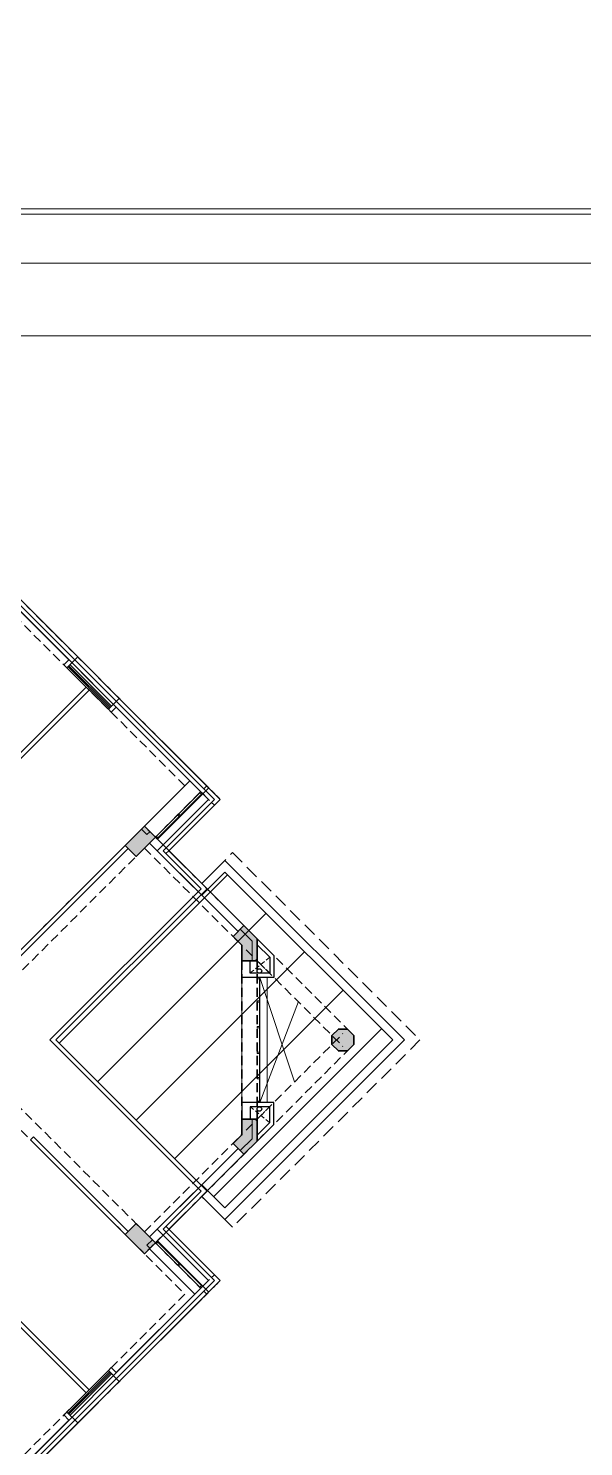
# Model space of a CAD drawing. Header units: inches. Extents: x 5542223 to 12533222, y 497239 to 5189502.
# Drawn here: x 7170530 to 7185816, y 2072451 to 2111526 of the extents above; entities that cross this region are included whole.
import ezdxf

# ---------------------------------------------------------------- set-up
doc = ezdxf.new("R2010")
doc.units = ezdxf.units.IN
doc.header["$MEASUREMENT"] = 0
doc.linetypes.add('HIDDEN', pattern=[0.375, 0.25, -0.125])
doc.linetypes.add('HIDDENX2', pattern=[0.75, 0.5, -0.25])
doc.layers.get('0').update_dxf_attribs({"color": 1})
for name, color, linetype, lineweight in [('beam_primary', 7, 'HIDDENX2', 35), ('Column', 7, 'Continuous', 35), ('ELE', 7, 'Continuous', 13), ('Glass', 251, 'Continuous', 20), ('GLAZING', 7, 'Continuous', 13), ('Level', 7, 'Continuous', 5), ('Parapet', 253, 'Continuous', 9), ('PAVEMENT', 7, 'Continuous', 15), ('PROJECTION', 7, 'HIDDEN', 18), ('Ramp', 7, 'Continuous', 13), ('Road', 7, 'Continuous', 15), ('Road_CStone', 8, 'Continuous', 15), ('TH3', 7, 'Continuous', 13), ('WALL', 7, 'Continuous', 30), ('WIN', 7, 'Continuous', 20)]:
    doc.layers.add(name, color=color, linetype=linetype, lineweight=lineweight)
doc.layers.add('BlkTAdmin', color=7, linetype='Continuous')

# ---------------------------------------------------------------- blocks, each defined once
blk = doc.blocks.new('COLUMN 750X425')
at = {"layer": 'beam_primary'}
blk.add_hatch(color=256, dxfattribs=at).paths.add_polyline_path([(-635, 212.5), (115, 212.5), (115, -212.5), (-635, -212.5)])
at = {"layer": 'Column'}
for p, q in [((0, 0), (0, 212.5)), ((115, 0), (0, 0))]:
    blk.add_line(p, q, dxfattribs=at)
blk.add_lwpolyline([(-635, 212.5), (115, 212.5), (115, -212.5), (-635, -212.5)], close=True, dxfattribs=at)
blk = doc.blocks.new('Admin')
at = {"layer": 'Column'}
for points in [[(113381, 2060), (112956, 2060), (112956, 2485), (112716, 2724), (113016, 3025), (113381, 2661)], [(116041, -249), (115865, -425), (115616, -425), (115440, -249), (115440, 0), (115616, 176), (115865, 176), (116041, 0)], [(112956, -2734), (112716, -2973), (113016, -3274), (113381, -2910), (113381, -2307), (112956, -2307)]]:
    blk.add_hatch(color=256, dxfattribs=at).paths.add_polyline_path(points)
at = {"layer": 'beam_primary', "ltscale": 500}
for p, q in [((111992, 6878), (106034, 12835)), ((92031, 12234), (111391, -7127)), ((111391, 6878), (106035, 12234)), ((93745, 11120), (110277, -5412)), ((111391, 6878), (91893, -12621)), ((110578, 5463), (111992, 6878)), ((110277, 5764), (113381, 2661)), ((110277, 5163), (93745, -11369)), ((110277, 5163), (112956, 2485)), ((113080, 2360), (115741, -301)), ((113381, 2661), (116041, 0)), ((112956, 2060), (112956, -2307)), ((113381, 2060), (113381, -2307)), ((113080, -2609), (115741, 52)), ((113381, -2910), (116041, -249)), ((110277, -5412), (112956, -2734)), ((110277, -6013), (113381, -2910)), ((110578, -5712), (111992, -7127)), ((111992, -7127), (106034, -13084)), ((111391, -7127), (106035, -12483))]:
    blk.add_line(p, q, dxfattribs=at)
at = {"layer": 'beam_primary', "ltscale": 300}
for p, q in [((110578, 5463), (110277, 5764)), ((110578, -5712), (110277, -6013))]:
    blk.add_line(p, q, dxfattribs=at)
at = {"layer": 'Column', "ltscale": 0.1}
for points in [[(113381, 2060), (112956, 2060), (112956, 2485), (112716, 2724), (113016, 3025), (113381, 2661)], [(112956, -2734), (112716, -2973), (113016, -3274), (113381, -2910), (113381, -2307), (112956, -2307)]]:
    blk.add_lwpolyline(points, close=True, dxfattribs=at)
at = {"layer": 'Column'}
blk.add_lwpolyline([(116041, -249), (115865, -425), (115616, -425), (115440, -249), (115440, 0), (115616, 176), (115865, 176), (116041, 0)], close=True, dxfattribs=at)
at = {"layer": 'ELE', "ltscale": 0.1}
for points in [[(112916, 2925), (113239, 2602), (113239, 2060)], [(112916, -3174), (113239, -2851), (113239, -2307)]]:
    blk.add_lwpolyline(points, dxfattribs=at)
at = {"layer": 'Glass', "ltscale": 3}
for p, q in [((109341, 9042), (108199, 10184)), ((109315, 9016), (108173, 10158)), ((111874, 6671), (110622, 5419)), ((111884, 6660), (110633, 5409)), ((113443, -1847), (113443, 1600)), ((113443, 1600), (113458, 1600)), ((113458, -1847), (113458, 1600)), ((113458, -1847), (113443, -1847)), ((111874, -6920), (110622, -5668)), ((111884, -6909), (110633, -5658)), ((109315, -9265), (108173, -10407)), ((109341, -9291), (108199, -10433))]:
    blk.add_line(p, q, dxfattribs=at)
at = {"layer": 'GLAZING'}
for points in [[(111847, 6644), (111874, 6671), (111830, 6715), (111803, 6688)], [(111235, 6032), (111261, 6058), (111217, 6102), (111190, 6076)], [(110622, 5419), (110649, 5446), (110604, 5490), (110578, 5463)], [(113381, 1600), (113381, 1562), (113443, 1562), (113443, 1600)], [(113381, 952), (113381, 914), (113443, 914), (113443, 952)], [(113381, 247), (113381, 210), (113443, 210), (113443, 247)], [(113381, -457), (113381, -495), (113443, -495), (113443, -457)], [(113381, -1162), (113381, -1199), (113443, -1199), (113443, -1162)], [(113381, -1810), (113381, -1847), (113443, -1847), (113443, -1810)], [(110622, -5668), (110649, -5695), (110604, -5739), (110578, -5712)], [(111235, -6281), (111261, -6307), (111217, -6351), (111190, -6325)], [(111847, -6893), (111874, -6920), (111830, -6964), (111803, -6937)]]:
    blk.add_lwpolyline(points, close=True, dxfattribs=at)
at = {"layer": 'Level'}
for p, q in [((114412, -1277), (113458, 1600)), ((113458, -1847), (114522, 937))]:
    blk.add_line(p, q, dxfattribs=at)
at = {"layer": 'PROJECTION', "ltscale": 500}
for p, q in [((112202, 6342), (111830, 6715)), ((111992, 6878), (112365, 6505)), ((112202, 6342), (112365, 6505)), ((113726, 2153), (113186, 1716)), ((113726, 1716), (113381, 2060)), ((113186, -1962), (113726, -2401)), ((113726, -1962), (113381, -2307)), ((112202, -6591), (111830, -6964)), ((112202, -6591), (112365, -6754)), ((111992, -7127), (112365, -6754))]:
    blk.add_line(p, q, dxfattribs=at)
at = {"layer": 'PROJECTION', "ltscale": 1500}
blk.add_lwpolyline([(111854, 4187), (112703, 5036), (117863, -124), (112703, -5285), (111854, -4436)], dxfattribs=at)
at = {"layer": 'WALL', "ltscale": 0.5}
for p, q in [((108199, 10346), (105817, 12728)), ((108443, 10427), (105980, 12890)), ((108061, 10208), (108199, 10346)), ((108061, 10208), (108142, 10127)), ((108142, 10127), (108443, 10427)), ((111884, 6661), (108537, 10008)), ((109284, 8985), (109584, 9285)), ((109365, 8904), (109503, 9041)), ((112047, 6823), (109584, 9285)), ((109284, 8985), (109365, 8904)), ((106035, 1521), (110037, 5524)), ((106116, 1440), (109828, 5152)), ((107141, -2877), (110196, -5932)), ((107223, -2796), (109828, -5401)), ((109503, -9290), (111884, -6909)), ((111854, -7264), (109584, -9534)), ((109284, -9234), (109365, -9152)), ((109284, -9234), (109584, -9534)), ((109365, -9152), (109503, -9290)), ((108061, -10457), (108142, -10376)), ((108061, -10457), (108199, -10595)), ((108142, -10376), (108443, -10676)), ((108199, -10595), (105817, -12976)), ((108443, -10676), (105980, -13139))]:
    blk.add_line(p, q, dxfattribs=at)
at = {"layer": 'WALL', "ltscale": 0.6}
for p, q in [((108672, 9596), (104341, 5265)), ((108754, 9515), (104423, 5184)), ((110415, 5301), (112854, 2862)), ((110578, 5464), (113300, 2741)), ((108672, -9845), (103316, -4489)), ((108754, -9764), (103397, -4408))]:
    blk.add_line(p, q, dxfattribs=at)
at = {"layer": 'WALL'}
for p, q in [((111884, 6661), (112047, 6823)), ((116041, 0), (116041, -249)), ((107141, -2877), (107223, -2796)), ((111884, -6909), (112047, -7072))]:
    blk.add_line(p, q, dxfattribs=at)
at = {"layer": 'WALL', "ltscale": 3}
for p, q in [((110415, -5550), (112854, -3111)), ((110578, -5713), (113017, -3273))]:
    blk.add_line(p, q, dxfattribs=at)
at = {"layer": 'WALL'}
for points in [[(113381, 2661), (113841, 2201), (113841, 1600), (112956, 1600), (112956, 2060)], [(113381, 2498), (113726, 2153), (113726, 1715), (113186, 1715), (113186, 2060)], [(113381, -2910), (113841, -2450), (113841, -1849), (112956, -1849), (112956, -2309)], [(113381, -2747), (113726, -2402), (113726, -1964), (113186, -1964), (113186, -2309)]]:
    blk.add_lwpolyline(points, dxfattribs=at)
for centre in [(113443, 1777), (113443, -2026)]:
    blk.add_circle(centre, 62.5, dxfattribs=at)
at = {"layer": 'WIN', "ltscale": 3}
for p, q in [((109372, 9073), (108230, 10215)), ((109584, 9285), (108443, 10427)), ((109284, 8985), (108142, 10127)), ((109284, 8985), (108142, 10127)), ((111529, 7016), (110277, 5764)), ((111830, 6715), (110578, 5463)), ((112956, 1600), (112956, -1849)), ((113656, 1600), (113656, -1849)), ((111830, -6964), (110578, -5712)), ((111668, -7127), (110416, -5875)), ((109284, -9234), (108142, -10376)), ((109284, -9234), (108142, -10376)), ((109372, -9322), (108230, -10464)), ((109584, -9534), (108443, -10676))]:
    blk.add_line(p, q, dxfattribs=at)
at = {"layer": 'Column'}
for p, rotation in [((110346, 5532), 45.00000000000001), ((110346, -5781), 315)]:
    blk.add_blockref('COLUMN 750X425', p, dxfattribs=dict(at, rotation=rotation))
blk = doc.blocks.new('TerraceAdmin')
at = {"layer": 'TH3'}
h = blk.add_hatch(dxfattribs=at)
h.set_pattern_fill('ANSI31', scale=12000, style=0)
h.set_pattern_definition([(45, (627318.9, -122388.7), (-1060.66, 1060.66), [])])
h.paths.add_polyline_path([(48814, -12510), (48177, -13147), (48161, -13131), (44159, -17133), (48161, -21135), (48177, -21120), (48813, -21756), (53436, -17133)])
h = blk.add_hatch(dxfattribs=at)
h.set_pattern_fill('ANSI31', scale=12000, style=0)
h.set_pattern_definition([(45, (627318.9, -122388.7), (-1060.66, 1060.66), [])])
h.paths.add_polyline_path([(48814, -12510), (48177, -13147), (48161, -13131), (44159, -17133), (48161, -21135), (48177, -21120), (48813, -21756), (53436, -17133)])
at = {"layer": 'Parapet', "color": 7, "ltscale": 0.1}
for p, q in [((48525, -10504), (41984, -3963)), ((41984, -30303), (48525, -23762))]:
    blk.add_line(p, q, dxfattribs=at)
at = {"layer": 'Parapet', "color": 7}
for p, q in [((47274, -11918), (47193, -11999)), ((47273, -22348), (47192, -22267))]:
    blk.add_line(p, q, dxfattribs=at)
at = {"layer": 'Parapet', "color": 7, "ltscale": 0.1}
for points in [[(41984, -30466), (48688, -23762), (47273, -22348), (48177, -21445), (48813, -22081), (53761, -17133), (48814, -12185), (48177, -12822), (47274, -11918), (48688, -10504), (41984, -3801), (40570, -5215), (35355, 0), (30140, -5215), (28726, -3801), (22023, -10504), (23437, -11918), (22274, -13081)], [(41984, -30140), (48362, -23762), (46948, -22348), (48177, -21120), (48813, -21756), (53436, -17133), (48814, -12510), (48177, -13147), (46949, -11918), (48362, -10504), (41984, -4126), (40570, -5540), (35355, -325), (30140, -5540), (28726, -4126), (22348, -10504), (23762, -11918), (22436, -13244)], [(48525, -23762), (47111, -22348), (48161, -21298), (43996, -17133), (48161, -12968), (47112, -11918), (48525, -10504)], [(48177, -21445), (48323, -21298), (44159, -17133), (48323, -12968), (48177, -12822)]]:
    blk.add_lwpolyline(points, dxfattribs=at)

msp = doc.modelspace()

# ---------------------------------------------------------------- linework, layer by layer
msp.add_circle((6864263.374, 1819279.277), 1322040.52)
at = {"layer": 'PAVEMENT', "ltscale": 6000}
for p, q in [((7160281.306, 2105057.199), (7193572.143, 2105057.199)), ((7160281.306, 2103057.199), (7193572.143, 2103057.199))]:
    msp.add_line(p, q, dxfattribs=at)
at = {"layer": 'Road', "ltscale": 6000}
msp.add_line((7160281.306, 2106557.199), (7193572.144, 2106557.199), dxfattribs=at)
at = {"layer": 'Road_CStone', "ltscale": 6000}
msp.add_line((7160281.306, 2106407.199), (7193572.144, 2106407.199), dxfattribs=at)

# ---------------------------------------------------------------- block references
at = {"layer": 'BlkTAdmin', "color": 6, "lineweight": 50}
msp.add_blockref('TerraceAdmin', (7127125.133, 2100788.772), dxfattribs=at)
at = {"layer": 'Ramp'}
msp.add_blockref('Admin', (7063447.581, 2083780.055), dxfattribs=at)

doc.saveas('drawing.dxf')
